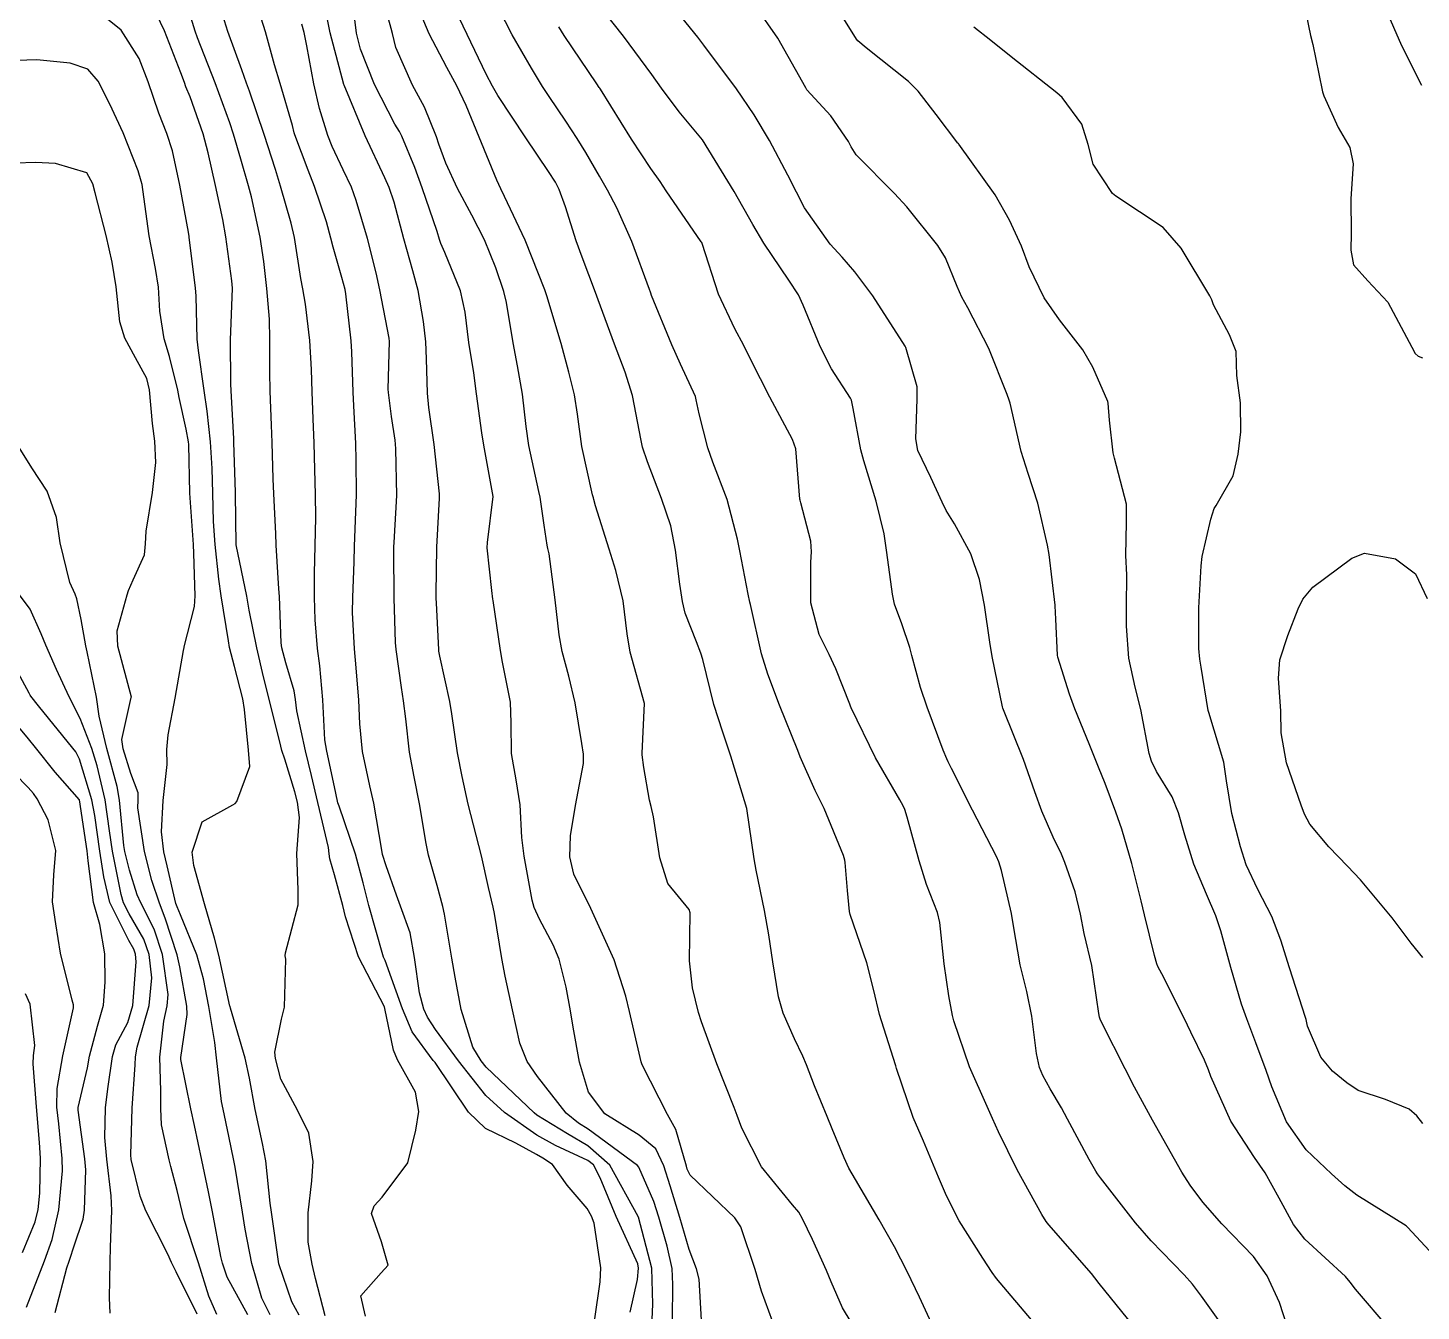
# Model space of a CAD drawing. Header units: metres. Extents: x 307586 to 320046, y 7427249 to 7434250.
# Drawn here: x 313210.7 to 313265, y 7432577.9 to 7432627.9 of the extents above; entities that cross this region are included whole.
import ezdxf

# ---------------------------------------------------------------- set-up
doc = ezdxf.new("R2010")
doc.units = ezdxf.units.M
doc.header["$MEASUREMENT"] = 0
doc.layers.add('Curvas de Nivel 1m', color=11, linetype='Continuous')
doc.layers.add('Curvas de Nivel 5m', color=15, linetype='Continuous')

msp = doc.modelspace()

# ---------------------------------------------------------------- linework, layer by layer
at = {"layer": 'Curvas de Nivel 1m', "flags": 128}
for points, elevation in [([(313236.968, 7432577.555), (313236.873, 7432579.152), (313236.773, 7432579.557), (313236.484, 7432580.312), (313236.115, 7432581.566), (313235.743, 7432582.8), (313235.492, 7432583.575), (313235.184, 7432584.235), (313234.535, 7432584.771), (313233.196, 7432585.603), (313232.555, 7432586.44), (313232.21, 7432587.615), (313231.953, 7432588.986), (313231.852, 7432589.621), (313231.687, 7432590.543), (313231.416, 7432591.628), (313231.183, 7432592.187), (313230.638, 7432593.184), (313230.438, 7432593.642), (313230.364, 7432593.924), (313230.042, 7432595.646), (313229.95, 7432596.371), (313229.89, 7432597.648), (313229.73, 7432598.622), (313229.547, 7432599.652), (313229.543, 7432600.84), (313229.509, 7432601.652), (313229.207, 7432603.207), (313229.119, 7432603.656), (313228.837, 7432605.604), (313228.829, 7432605.66), (313228.788, 7432605.999), (313228.607, 7432607.662), (313228.612, 7432607.865), (313228.833, 7432609.66), (313228.472, 7432611.664), (313228.39, 7432612.142), (313228.189, 7432613.667), (313228.079, 7432614.48), (313227.894, 7432615.67), (313227.745, 7432616.847), (313227.562, 7432617.674), (313226.948, 7432619.171), (313226.794, 7432619.525), (313226.743, 7432619.683), (313226.648, 7432619.994), (313226.072, 7432621.694), (313225.777, 7432622.485), (313225.274, 7432623.706), (313225.183, 7432623.886), (313225.008, 7432624.181), (313224.214, 7432625.718), (313223.664, 7432627.104), (313223.509, 7432627.725), (313223.288, 7432629.511)], 743), ([(313239.728, 7432577.527), (313239.308, 7432578.688), (313239.059, 7432579.534), (313238.498, 7432581.192), (313238.262, 7432581.542), (313236.519, 7432583.213), (313236.408, 7432583.448), (313236.38, 7432583.562), (313235.956, 7432584.987), (313235.635, 7432585.574), (313234.654, 7432587.507), (313234.626, 7432587.589), (313234.614, 7432587.63), (313234.575, 7432587.794), (313234.157, 7432589.594), (313234.009, 7432590.189), (313233.551, 7432591.601), (313232.643, 7432593.61), (313231.983, 7432594.947), (313231.832, 7432595.622), (313231.857, 7432596.441), (313232.046, 7432597.62), (313232.355, 7432599.261), (313232.366, 7432599.615), (313232.3, 7432600.035), (313232.04, 7432601.621), (313231.789, 7432602.661), (313231.53, 7432603.628), (313231.411, 7432604.272), (313231.26, 7432605.633), (313231.02, 7432607.427), (313230.975, 7432607.638), (313230.945, 7432607.769), (313230.822, 7432608.543), (313230.665, 7432609.642), (313230.623, 7432609.856), (313230.229, 7432611.646), (313230.125, 7432612.393), (313229.984, 7432613.649), (313229.792, 7432614.753), (313229.623, 7432615.653), (313229.359, 7432617.223), (313229.249, 7432617.657), (313228.942, 7432618.582), (313228.502, 7432619.665), (313228.005, 7432620.632), (313227.44, 7432621.675), (313226.993, 7432622.656), (313226.717, 7432623.401), (313226.621, 7432623.686), (313226.16, 7432624.839), (313225.693, 7432625.7), (313225.045, 7432627.168), (313224.908, 7432627.711), (313224.859, 7432627.908), (313224.365, 7432629.717)], 744), ([(313245.931, 7432577.448), (313245.461, 7432578.453), (313244.985, 7432579.462), (313244.487, 7432580.419), (313243.894, 7432581.476), (313242.966, 7432583.038), (313242.712, 7432583.488), (313242.527, 7432583.884), (313242.059, 7432585.018), (313241.866, 7432585.5), (313241.372, 7432586.696), (313241.06, 7432587.513), (313240.916, 7432587.855), (313240.583, 7432588.528), (313240.148, 7432589.524), (313239.969, 7432590.16), (313239.747, 7432591.529), (313239.585, 7432592.579), (313239.413, 7432593.532), (313239.096, 7432595.098), (313239.019, 7432595.536), (313238.73, 7432597.502), (313238.722, 7432597.54), (313238.694, 7432597.638), (313238.111, 7432599.546), (313237.797, 7432600.479), (313237.448, 7432601.553), (313237.01, 7432603.308), (313236.937, 7432603.558), (313236.767, 7432603.997), (313236.329, 7432605.118), (313236.218, 7432605.568), (313236.118, 7432606.246), (313235.951, 7432607.573), (313235.763, 7432608.516), (313235.408, 7432609.581), (313234.854, 7432611.013), (313234.666, 7432611.592), (313234.611, 7432611.847), (313234.27, 7432613.596), (313233.979, 7432614.512), (313233.563, 7432615.603), (313232.929, 7432617.335), (313232.833, 7432617.611), (313232.313, 7432618.986), (313232.076, 7432619.623), (313231.654, 7432620.949), (313231.408, 7432621.634), (313231.262, 7432621.912), (313230.99, 7432622.329), (313230.108, 7432623.649), (313229.019, 7432625.297), (313228.809, 7432625.662), (313228.57, 7432626.124), (313227.819, 7432627.672), (313227.069, 7432629.262)], 746), ([(313260.368, 7432629.287), (313260.713, 7432627.627), (313260.797, 7432627.283), (313261.036, 7432626.134), (313261.184, 7432625.436), (313261.228, 7432625.277), (313261.794, 7432624.048), (313262.244, 7432623.261), (313262.371, 7432622.634), (313262.28, 7432621.261), (313262.298, 7432619.925), (313262.286, 7432619.26), (313262.388, 7432618.699), (313262.941, 7432618.075), (313263.725, 7432617.242), (313264.66, 7432615.488), (313264.795, 7432615.231), (313264.911, 7432615.135), (313265.075, 7432615.064)], 753), ([(313221.266, 7432577.748), (313220.98, 7432578.274), (313220.473, 7432579.76), (313220.192, 7432581.763), (313220.146, 7432582.124), (313219.969, 7432583.766), (313219.847, 7432584.449), (313219.553, 7432585.77), (313219.339, 7432586.994), (313219.168, 7432587.774), (313218.592, 7432589.714), (313218.577, 7432589.78), (313218.57, 7432589.803), (313218.145, 7432591.785), (313217.968, 7432592.448), (313217.585, 7432593.791), (313217.169, 7432595.284), (313217.096, 7432595.796), (313217.488, 7432596.984), (313218.691, 7432597.649), (313218.774, 7432597.697), (313218.84, 7432597.779), (313219.345, 7432599.135), (313219.293, 7432599.774), (313219.145, 7432601.368), (313219.08, 7432601.777), (313218.755, 7432603.034), (313218.56, 7432603.782), (313218.51, 7432604.038), (313218.227, 7432605.786), (313218.142, 7432606.437), (313217.996, 7432607.788), (313217.928, 7432608.683), (313217.901, 7432609.789), (313217.879, 7432610.758), (313217.812, 7432611.791), (313217.678, 7432612.989), (313217.573, 7432613.793), (313217.34, 7432615.355), (313217.298, 7432615.796), (313217.257, 7432617.468), (313217.234, 7432617.797), (313216.987, 7432619.765), (313216.98, 7432619.8), (313216.955, 7432619.961), (313216.62, 7432621.805), (313216.328, 7432623.141), (313216.113, 7432623.813), (313215.802, 7432624.609), (313215.377, 7432625.825), (313215.036, 7432626.73), (313214.33, 7432627.837), (313213.063, 7432628.848)], 736), ([(313235.828, 7432577.569), (313235.848, 7432578.951), (313235.813, 7432579.57), (313235.617, 7432580.442), (313235.303, 7432581.578), (313235.108, 7432582.18), (313234.522, 7432583.529), (313234.471, 7432583.591), (313232.537, 7432585.008), (313232.164, 7432585.24), (313231.685, 7432585.623), (313230.564, 7432587.052), (313230.159, 7432587.644), (313229.875, 7432588.352), (313229.593, 7432589.65), (313229.3, 7432590.966), (313229.178, 7432591.654), (313228.886, 7432593.413), (313228.833, 7432593.658), (313228.651, 7432594.424), (313228.376, 7432595.663), (313228.277, 7432596.055), (313227.867, 7432597.668), (313227.628, 7432598.747), (313227.451, 7432599.673), (313227.219, 7432601.192), (313227.15, 7432601.676), (313226.761, 7432603.441), (313226.72, 7432603.638), (313226.717, 7432603.681), (313226.622, 7432605.523), (313226.618, 7432605.682), (313226.615, 7432605.853), (313226.646, 7432607.683), (313226.746, 7432609.595), (313226.75, 7432609.681), (313226.746, 7432609.77), (313226.536, 7432611.685), (313226.328, 7432613.139), (313226.275, 7432613.689), (313226.24, 7432615.033), (313226.211, 7432615.69), (313226.126, 7432616.48), (313225.914, 7432617.695), (313225.704, 7432618.462), (313225.355, 7432619.704), (313224.974, 7432621.13), (313224.782, 7432621.712), (313224.611, 7432622.09), (313223.839, 7432623.722), (313223.023, 7432625.694), (313223.014, 7432625.721), (313222.485, 7432627.739), (313222.246, 7432628.924)], 742), ([(313249.976, 7432577.405), (313248.471, 7432579.19), (313248.303, 7432579.422), (313247.93, 7432579.977), (313247.006, 7432581.435), (313246.513, 7432582.404), (313246.205, 7432583.13), (313246.07, 7432583.447), (313245.613, 7432584.533), (313245.219, 7432585.46), (313244.571, 7432587.367), (313244.539, 7432587.47), (313244.526, 7432587.518), (313243.906, 7432589.477), (313243.676, 7432590.411), (313243.409, 7432591.482), (313242.753, 7432593.377), (313242.729, 7432593.489), (313242.651, 7432594.31), (313242.568, 7432595.398), (313242.547, 7432595.492), (313242.493, 7432595.665), (313241.743, 7432597.504), (313241.397, 7432598.207), (313240.814, 7432599.518), (313240.717, 7432599.763), (313239.998, 7432601.527), (313239.545, 7432602.742), (313239.304, 7432603.535), (313238.873, 7432605.448), (313238.851, 7432605.539), (313238.788, 7432605.861), (313238.451, 7432607.544), (313238.364, 7432607.998), (313237.958, 7432609.549), (313237.41, 7432610.999), (313237.214, 7432611.556), (313236.876, 7432612.892), (313236.757, 7432613.437), (313236.722, 7432613.562), (313236.147, 7432614.822), (313235.806, 7432615.576), (313235.018, 7432617.503), (313234.986, 7432617.589), (313234.971, 7432617.627), (313234.934, 7432617.732), (313234.243, 7432619.597), (313233.656, 7432620.919), (313233.297, 7432621.607), (313232.988, 7432622.15), (313232.453, 7432623.074), (313232.114, 7432623.623), (313231.677, 7432624.297), (313231.019, 7432625.255), (313230.767, 7432625.643), (313230.327, 7432626.354), (313229.576, 7432627.655), (313229.063, 7432628.671)], 747), ([(313257.306, 7432577.311), (313256.465, 7432578.497), (313256.111, 7432578.967), (313255.784, 7432579.33), (313254.493, 7432580.658), (313253.885, 7432581.356), (313252.52, 7432583.108), (313252.409, 7432583.259), (313252.337, 7432583.373), (313252.082, 7432583.824), (313251.236, 7432585.39), (313250.997, 7432585.833), (313250.565, 7432586.577), (313250.269, 7432587.102), (313250.143, 7432587.404), (313250.026, 7432587.958), (313249.838, 7432589.408), (313249.644, 7432590.373), (313249.391, 7432591.412), (313249.129, 7432592.924), (313249.051, 7432593.416), (313248.66, 7432595.08), (313248.553, 7432595.421), (313248.46, 7432595.628), (313247.529, 7432597.432), (313246.709, 7432599.06), (313246.587, 7432599.317), (313246.529, 7432599.443), (313246.391, 7432599.772), (313245.76, 7432601.455), (313245.507, 7432602.215), (313245.163, 7432603.464), (313245.083, 7432603.782), (313244.775, 7432604.697), (313244.493, 7432605.473), (313244.41, 7432605.852), (313244.191, 7432607.476), (313244.083, 7432608.215), (313243.779, 7432609.481), (313243.286, 7432611.057), (313243.173, 7432611.487), (313242.879, 7432613.098), (313242.809, 7432613.418), (313242.778, 7432613.492), (313242.031, 7432614.64), (313241.595, 7432615.51), (313240.927, 7432617.126), (313240.746, 7432617.522), (313240.368, 7432618.096), (313239.392, 7432619.536), (313238.964, 7432620.264), (313238.232, 7432621.548), (313237.003, 7432623.56), (313236.092, 7432624.652), (313235.406, 7432625.584), (313235.031, 7432626.117), (313233.922, 7432627.601), (313233.064, 7432628.687)], 749), ([(313263.782, 7432577.237), (313262.468, 7432578.77), (313262.263, 7432579.046), (313262.073, 7432579.256), (313260.495, 7432580.723), (313260.049, 7432581.285), (313259.49, 7432582.314), (313258.942, 7432583.296), (313258.532, 7432583.895), (313257.599, 7432585.31), (313256.829, 7432587.059), (313256.734, 7432587.318), (313256.577, 7432587.699), (313256.048, 7432588.788), (313255.785, 7432589.332), (313254.908, 7432591.056), (313254.761, 7432591.348), (313254.723, 7432591.447), (313254.627, 7432591.775), (313254.233, 7432593.354), (313254.107, 7432593.899), (313253.749, 7432595.359), (313253.352, 7432596.697), (313253.122, 7432597.366), (313252.704, 7432598.477), (313252.444, 7432599.108), (313252.336, 7432599.376), (313252.085, 7432600.017), (313251.526, 7432601.388), (313251.315, 7432601.958), (313250.855, 7432603.399), (313250.84, 7432603.475), (313250.778, 7432604.886), (313250.756, 7432605.4), (313250.75, 7432605.433), (313250.514, 7432607.403), (313250.458, 7432607.762), (313250.083, 7432609.407), (313249.696, 7432610.566), (313249.426, 7432611.414), (313248.995, 7432613.306), (313248.96, 7432613.419), (313248.885, 7432613.635), (313248.163, 7432615.427), (313247.343, 7432617.02), (313247.118, 7432617.438), (313246.937, 7432617.854), (313246.473, 7432618.972), (313246.177, 7432619.452), (313244.975, 7432620.954), (313244.486, 7432621.475), (313242.998, 7432622.975), (313242.8, 7432623.292), (313242.695, 7432623.495), (313242.01, 7432624.502), (313241.073, 7432625.519), (313241.024, 7432625.587), (313239.944, 7432627.531), (313239.065, 7432628.777)], 751), ([(313266.341, 7432579.202), (313264.502, 7432581.176), (313264.441, 7432581.231), (313262.515, 7432582.436), (313262.055, 7432582.794), (313261.53, 7432583.265), (313260.537, 7432584.205), (313259.77, 7432585.288), (313259.206, 7432586.654), (313258.984, 7432587.296), (313258.584, 7432588.367), (313258.226, 7432589.304), (313258.026, 7432589.881), (313257.601, 7432591.31), (313257.215, 7432592.736), (313257.024, 7432593.316), (313256.656, 7432594.163), (313256.168, 7432595.328), (313255.816, 7432596.464), (313255.567, 7432597.337), (313255.312, 7432597.954), (313254.709, 7432598.949), (313254.505, 7432599.352), (313254.419, 7432599.651), (313254.096, 7432601.356), (313253.875, 7432602.236), (313253.633, 7432603.361), (313253.53, 7432604.608), (313253.532, 7432605.363), (313253.553, 7432606.615), (313253.513, 7432607.363), (313253.538, 7432608.65), (313253.533, 7432609.363), (313253.074, 7432611.153), (313253.015, 7432611.368), (313252.876, 7432612.634), (313252.817, 7432613.306), (313252.802, 7432613.371), (313252.224, 7432614.708), (313251.831, 7432615.386), (313250.92, 7432616.549), (313250.324, 7432617.406), (313249.745, 7432618.612), (313249.436, 7432619.415), (313248.968, 7432620.438), (313248.408, 7432621.426), (313247.003, 7432623.399), (313246.981, 7432623.418), (313246.962, 7432623.441), (313246.112, 7432624.557), (313245.406, 7432625.466), (313245.028, 7432625.838), (313243.382, 7432627.153), (313243.052, 7432627.424), (313243.002, 7432627.491), (313242.255, 7432628.692)], 752), ([(313263.64, 7432628.672), (313264.255, 7432627.238), (313265.038, 7432625.694)], 752), ([(313222.284, 7432577.733), (313221.909, 7432579.18), (313221.783, 7432579.74), (313221.626, 7432580.603), (313221.617, 7432581.743), (313221.766, 7432582.992), (313221.814, 7432583.741), (313221.644, 7432584.853), (313221.201, 7432585.75), (313220.561, 7432586.957), (313220.346, 7432587.762), (313220.327, 7432588.011), (313220.588, 7432589.298), (313220.697, 7432589.758), (313220.748, 7432591.631), (313220.725, 7432591.758), (313220.74, 7432591.875), (313221.237, 7432593.751), (313221.236, 7432594.339), (313221.181, 7432595.752), (313221.28, 7432597.155), (313221.211, 7432597.752), (313221.102, 7432598.159), (313220.71, 7432599.431), (313220.595, 7432599.761), (313220.551, 7432599.926), (313220.101, 7432601.766), (313219.886, 7432602.634), (313219.617, 7432603.771), (313219.325, 7432605.227), (313219.232, 7432605.776), (313218.813, 7432607.78), (313218.795, 7432609.78), (313218.794, 7432609.82), (313218.729, 7432611.781), (313218.725, 7432611.921), (313218.623, 7432613.783), (313218.613, 7432614.056), (313218.598, 7432615.783), (313218.604, 7432616.086), (313218.667, 7432617.783), (313218.652, 7432618.066), (313218.414, 7432619.785), (313218.295, 7432620.455), (313218.009, 7432621.79), (313217.728, 7432623.06), (313217.523, 7432623.795), (313217.017, 7432625.238), (313216.856, 7432625.637), (313216.796, 7432625.803), (313216.657, 7432626.177), (313216.021, 7432627.815), (313215.706, 7432628.467)], 737), ([(313223.862, 7432577.716), (313223.676, 7432578.503), (313224.47, 7432579.401), (313224.741, 7432579.706), (313224.486, 7432580.608), (313224.095, 7432581.714), (313224.201, 7432582.018), (313224.509, 7432582.358), (313225.515, 7432583.695), (313225.815, 7432584.97), (313225.937, 7432585.689), (313225.804, 7432586.441), (313225.105, 7432587.702), (313224.951, 7432588.079), (313224.614, 7432589.71), (313224.594, 7432589.771), (313223.587, 7432591.72), (313223.08, 7432593.284), (313222.975, 7432593.727), (313222.655, 7432594.916), (313222.467, 7432595.539), (313222.448, 7432595.733), (313222.42, 7432595.98), (313222.005, 7432597.74), (313221.749, 7432598.79), (313221.514, 7432599.748), (313221.178, 7432601.312), (313221.129, 7432601.754), (313221.08, 7432602.089), (313220.757, 7432603.179), (313220.595, 7432603.762), (313220.567, 7432603.96), (313220.499, 7432605.763), (313220.483, 7432606.068), (313220.379, 7432607.764), (313220.359, 7432608.223), (313220.285, 7432609.765), (313220.26, 7432610.347), (313220.217, 7432611.766), (313220.193, 7432612.444), (313220.146, 7432613.767), (313220.132, 7432614.526), (313220.128, 7432615.768), (313220.109, 7432616.574), (313220.015, 7432617.769), (313219.894, 7432618.82), (313219.754, 7432619.772), (313219.411, 7432621.341), (313219.294, 7432621.777), (313218.993, 7432622.816), (313218.709, 7432623.783), (313218.566, 7432624.226), (313217.997, 7432625.79), (313217.305, 7432627.542), (313217.214, 7432627.798), (313217.058, 7432628.307)], 738), ([(313232.797, 7432577.607), (313233.014, 7432579.058), (313233.033, 7432579.604), (313232.772, 7432581.334), (313232.678, 7432581.608), (313232.506, 7432581.906), (313231.717, 7432582.824), (313231.148, 7432583.631), (313230.769, 7432583.88), (313230.527, 7432584.012), (313229.718, 7432584.461), (313228.537, 7432585.028), (313227.875, 7432585.667), (313226.572, 7432587.597), (313226.502, 7432587.681), (313225.683, 7432588.793), (313225.307, 7432589.699), (313224.621, 7432591.575), (313224.564, 7432591.711), (313224.53, 7432591.805), (313223.989, 7432593.717), (313223.765, 7432594.606), (313223.462, 7432595.722), (313222.83, 7432597.59), (313222.786, 7432597.729), (313222.697, 7432598.098), (313222.418, 7432599.443), (313222.353, 7432599.735), (313222.277, 7432600.179), (313222.195, 7432601.738), (313222.078, 7432603.062), (313221.981, 7432603.742), (313221.892, 7432604.861), (313221.874, 7432605.744), (313221.866, 7432606.674), (313221.9, 7432607.744), (313221.926, 7432608.846), (313221.91, 7432609.744), (313221.88, 7432610.712), (313221.853, 7432611.745), (313221.822, 7432612.696), (313221.784, 7432613.746), (313221.756, 7432614.612), (313221.685, 7432615.748), (313221.519, 7432617.157), (313221.414, 7432617.753), (313221.34, 7432618.157), (313221.092, 7432619.758), (313220.961, 7432620.321), (313220.545, 7432621.764), (313220.345, 7432622.411), (313219.902, 7432623.771), (313219.329, 7432625.468), (313219.222, 7432625.778), (313219.031, 7432626.298), (313218.486, 7432627.786), (313218.231, 7432628.618)], 739), ([(313235.044, 7432577.581), (313235.067, 7432578.189), (313235.021, 7432579.582), (313234.503, 7432581.568), (313234.495, 7432581.59), (313234.487, 7432581.606), (313233.386, 7432583.601), (313232.53, 7432584.356), (313231.73, 7432584.817), (313230.542, 7432585.553), (313230.432, 7432585.641), (313228.569, 7432587.417), (313228.367, 7432587.662), (313228.042, 7432588.202), (313227.585, 7432589.67), (313227.361, 7432590.923), (313227.229, 7432591.674), (313226.935, 7432593.382), (313226.877, 7432593.678), (313226.651, 7432594.503), (313226.388, 7432595.412), (313226.315, 7432595.685), (313226.222, 7432596.134), (313225.967, 7432597.691), (313225.75, 7432598.741), (313225.57, 7432599.697), (313225.429, 7432601.003), (313225.34, 7432601.701), (313225.26, 7432602.215), (313225.056, 7432603.706), (313225.033, 7432603.973), (313224.982, 7432605.707), (313224.962, 7432607.556), (313224.965, 7432607.708), (313224.975, 7432607.868), (313225.076, 7432609.706), (313225.046, 7432611.521), (313225.031, 7432611.707), (313225.01, 7432611.853), (313224.874, 7432612.783), (313224.752, 7432613.711), (313224.744, 7432613.852), (313224.79, 7432615.711), (313224.783, 7432615.833), (313224.421, 7432617.715), (313224.273, 7432618.383), (313223.931, 7432619.72), (313223.495, 7432621.205), (313223.306, 7432621.727), (313222.99, 7432622.402), (313222.562, 7432623.3), (313222.39, 7432623.739), (313222.061, 7432624.792), (313221.838, 7432625.748), (313221.566, 7432627.231), (313221.462, 7432627.754), (313221.38, 7432628.079)], 741), ([(313253.798, 7432577.357), (313252.469, 7432578.988), (313252.306, 7432579.208), (313252.175, 7432579.374), (313250.501, 7432581.277), (313250.406, 7432581.401), (313250.236, 7432581.672), (313249.268, 7432583.413), (313248.545, 7432584.894), (313248.314, 7432585.422), (313248.098, 7432585.884), (313247.414, 7432587.432), (313246.799, 7432589.23), (313246.747, 7432589.438), (313246.604, 7432590.197), (313246.421, 7432591.443), (313246.258, 7432593.065), (313246.162, 7432593.447), (313245.737, 7432594.537), (313245.449, 7432595.458), (313244.985, 7432597.169), (313244.888, 7432597.467), (313244.829, 7432597.603), (313244.697, 7432597.839), (313243.75, 7432599.48), (313242.799, 7432601.433), (313242.774, 7432601.49), (313242.744, 7432601.565), (313242.203, 7432602.944), (313241.937, 7432603.502), (313241.546, 7432604.284), (313241.22, 7432605.513), (313241.22, 7432607.101), (313241.252, 7432607.513), (313241.229, 7432607.926), (313240.832, 7432609.421), (313240.804, 7432609.52), (313240.799, 7432609.554), (313240.637, 7432611.522), (313240.511, 7432611.879), (313239.626, 7432613.533), (313238.897, 7432614.964), (313238.607, 7432615.543), (313238.263, 7432616.196), (313237.624, 7432617.553), (313236.982, 7432619.53), (313236.972, 7432619.56), (313236.953, 7432619.59), (313235.586, 7432621.581), (313235.345, 7432621.943), (313234.992, 7432622.45), (313234.229, 7432623.598), (313233.022, 7432625.537), (313232.997, 7432625.585), (313232.976, 7432625.611), (313232.886, 7432625.751), (313231.612, 7432627.632), (313231.397, 7432627.975)], 748), ([(313265.092, 7432585.222), (313264.852, 7432585.522), (313264.559, 7432585.79), (313263.638, 7432586.163), (313262.566, 7432586.511), (313262.123, 7432586.811), (313261.574, 7432587.265), (313261.112, 7432587.806), (313260.59, 7432589.017), (313260.54, 7432589.281), (313260.518, 7432589.357), (313259.89, 7432591.287), (313259.56, 7432592.365), (313259.207, 7432593.294), (313258.659, 7432594.345), (313258.208, 7432595.305), (313257.981, 7432596.006), (313257.641, 7432597.311), (313257.441, 7432598.577), (313257.335, 7432599.314), (313256.742, 7432601.251), (313256.725, 7432601.32), (313256.444, 7432603.009), (313256.398, 7432603.325), (313256.355, 7432603.74), (313256.357, 7432605.327), (313256.448, 7432606.964), (313256.481, 7432607.325), (313256.828, 7432608.785), (313256.96, 7432609.19), (313257.027, 7432609.318), (313257.697, 7432610.465), (313257.885, 7432611.31), (313257.993, 7432612.188), (313257.983, 7432613.309), (313257.836, 7432614.374), (313257.809, 7432615.316), (313257.554, 7432615.962), (313256.93, 7432617.137), (313256.858, 7432617.331), (313256.786, 7432617.48), (313255.665, 7432619.343), (313254.965, 7432620.153), (313253.125, 7432621.369), (313252.984, 7432621.477), (313252.232, 7432622.618), (313252.043, 7432623.384), (313251.799, 7432624.177), (313251.021, 7432625.215), (313250.819, 7432625.402), (313249.044, 7432626.802), (313248.24, 7432627.432), (313247.576, 7432627.96)], 753), ([(313219.276, 7432577.772), (313218.468, 7432579.242), (313218.288, 7432579.782), (313218.223, 7432580.036), (313217.89, 7432581.786), (313217.738, 7432582.56), (313217.482, 7432583.79), (313217.188, 7432585.142), (313217.047, 7432585.795), (313216.657, 7432587.714), (313216.654, 7432587.799), (313216.91, 7432589.476), (313216.89, 7432589.797), (313216.616, 7432591.329), (313216.512, 7432591.802), (313216.05, 7432593.222), (313215.822, 7432593.812), (313215.526, 7432594.691), (313215.24, 7432595.821), (313214.986, 7432597.528), (313214.994, 7432597.825), (313214.99, 7432598.119), (313214.703, 7432598.868), (313214.402, 7432599.833), (313214.362, 7432600.19), (313214.724, 7432601.83), (313214.727, 7432601.846), (313214.203, 7432603.836), (313214.172, 7432604.433), (313214.558, 7432605.832), (313214.612, 7432606.005), (313214.792, 7432606.418), (313215.236, 7432607.394), (313215.277, 7432607.823), (313215.303, 7432608.308), (313215.554, 7432609.819), (313215.68, 7432610.988), (313215.637, 7432611.818), (313215.556, 7432612.506), (313215.441, 7432613.822), (313215.33, 7432614.266), (313214.895, 7432615.067), (313214.468, 7432615.834), (313214.275, 7432616.474), (313214.129, 7432617.838), (313213.982, 7432618.8), (313213.739, 7432619.842), (313213.32, 7432621.505), (313213.228, 7432621.848), (313212.987, 7432622.282), (313211.766, 7432622.643), (313210.991, 7432622.684), (313210.225, 7432622.654)], 734), ([(313218.064, 7432577.784), (313217.75, 7432578.497), (313217.342, 7432579.791), (313216.776, 7432581.52), (313216.703, 7432581.798), (313216.511, 7432582.616), (313216.265, 7432583.549), (313216.196, 7432583.805), (313215.9, 7432585.173), (313215.872, 7432585.81), (313215.871, 7432586.492), (313215.834, 7432587.811), (313215.991, 7432589.213), (313216.126, 7432589.807), (313216.158, 7432590.248), (313215.942, 7432591.81), (313215.619, 7432592.801), (313215.099, 7432593.823), (313214.96, 7432594.139), (313214.656, 7432595.101), (313214.474, 7432595.832), (313214.44, 7432596.059), (313214.27, 7432597.834), (313214.171, 7432598.362), (313213.772, 7432599.839), (313213.478, 7432601.096), (313213.366, 7432601.844), (313213.002, 7432603.606), (313212.948, 7432603.848), (313212.773, 7432604.865), (313212.601, 7432605.672), (313212.536, 7432605.854), (313212.328, 7432606.318), (313211.952, 7432607.863), (313211.805, 7432608.847), (313211.448, 7432609.871), (313210.847, 7432610.786), (313210.159, 7432611.887)], 733), ([(313265.097, 7432591.692), (313264.633, 7432592.26), (313263.895, 7432593.237), (313262.665, 7432594.724), (313262.148, 7432595.258), (313261.42, 7432596.008), (313260.689, 7432596.893), (313260.476, 7432597.282), (313260.347, 7432597.633), (313259.772, 7432599.289), (313259.566, 7432600.456), (313259.548, 7432601.292), (313259.464, 7432602.585), (313259.516, 7432603.292), (313259.826, 7432604.24), (313260.228, 7432605.286), (313260.413, 7432605.668), (313260.801, 7432606.135), (313262.321, 7432607.257), (313262.815, 7432607.453), (313264.028, 7432607.238), (313264.807, 7432606.644), (313265.266, 7432605.694)], 754), ([(313217.288, 7432577.792), (313216.469, 7432579.44), (313216.352, 7432579.682), (313216.289, 7432579.803), (313216.155, 7432580.128), (313215.287, 7432581.818), (313215.074, 7432582.387), (313214.725, 7432583.827), (313214.708, 7432584.01), (313214.754, 7432585.827), (313214.875, 7432587.518), (313214.885, 7432587.825), (313214.955, 7432588.202), (313215.417, 7432589.818), (313215.522, 7432590.903), (313215.417, 7432591.818), (313215.215, 7432592.407), (313214.639, 7432593.397), (313214.416, 7432593.832), (313214.331, 7432594.149), (313213.995, 7432595.837), (313213.877, 7432596.636), (313213.702, 7432597.84), (313213.388, 7432599.161), (313213.184, 7432599.845), (313212.73, 7432601.006), (313212.303, 7432601.857), (313211.806, 7432602.917), (313211.398, 7432603.87), (313211.209, 7432604.315), (313210.777, 7432605.276), (313210.33, 7432605.885)], 732), ([(313213.901, 7432577.836), (313213.87, 7432578.425), (313213.896, 7432579.836), (313213.917, 7432580.4), (313213.961, 7432581.835), (313213.935, 7432582.41), (313213.777, 7432583.837), (313213.695, 7432584.675), (313213.721, 7432585.838), (313213.815, 7432586.576), (313213.99, 7432587.836), (313214.119, 7432588.293), (313214.586, 7432589.162), (313214.791, 7432589.827), (313214.92, 7432591.524), (313214.89, 7432591.826), (313214.824, 7432592.026), (313214.628, 7432592.361), (313213.888, 7432593.838), (313213.656, 7432594.837), (313213.504, 7432595.842), (313213.298, 7432597.23), (313213.183, 7432597.845), (313212.709, 7432599.426), (313212.568, 7432599.708), (313212.445, 7432599.854), (313211.107, 7432601.505), (313210.807, 7432601.879), (313210.784, 7432601.92), (313210.744, 7432601.993), (313209.712, 7432603.891)], 731), ([(313210.643, 7432578.065), (313211.345, 7432579.867), (313211.643, 7432580.705), (313211.899, 7432581.859), (313212.041, 7432583.38), (313212.032, 7432583.857), (313211.893, 7432585.216), (313211.825, 7432585.861), (313211.828, 7432586.587), (313212.055, 7432587.858), (313212.473, 7432589.733), (313212.47, 7432589.852), (313212.416, 7432590.032), (313211.968, 7432591.86), (313211.785, 7432593.013), (313211.647, 7432593.865), (313211.708, 7432594.919), (313211.787, 7432595.863), (313211.484, 7432597.064), (313211.059, 7432597.875), (313210.906, 7432598.088), (313210.697, 7432598.324), (313209.155, 7432599.896)], 729), ([(313210.478, 7432580.199), (313210.976, 7432581.393), (313211.091, 7432581.871), (313211.152, 7432582.513), (313211.178, 7432583.87), (313211.149, 7432584.49), (313211.031, 7432585.873), (313210.895, 7432587.548), (313210.915, 7432587.875), (313210.962, 7432588.26), (313210.778, 7432589.877), (313210.599, 7432590.285)], 728)]:
    msp.add_lwpolyline(points, dxfattribs=dict(at, elevation=elevation))
at = {"layer": 'Curvas de Nivel 5m', "flags": 128}
for points, elevation in [([(313234.176, 7432577.872), (313234.468, 7432579.14), (313234.507, 7432579.589), (313234.475, 7432579.751), (313233.63, 7432581.599), (313233.016, 7432583.107), (313232.746, 7432583.608), (313232.525, 7432583.782), (313231.264, 7432584.363), (313230.534, 7432584.772), (313229.273, 7432585.653), (313228.553, 7432586.316), (313227.481, 7432587.671), (313226.585, 7432588.891), (313226.272, 7432589.367), (313226.136, 7432589.687), (313225.968, 7432590.324), (313225.771, 7432591.693), (313225.596, 7432592.659), (313225.228, 7432593.701), (313225.062, 7432594.119), (313224.659, 7432595.273), (313224.527, 7432595.711), (313224.493, 7432595.885), (313224.184, 7432597.715), (313224.03, 7432598.386), (313223.745, 7432599.72), (313223.642, 7432600.808), (313223.598, 7432601.721), (313223.492, 7432602.986), (313223.428, 7432603.723), (313223.356, 7432605.146), (313223.358, 7432605.724), (313223.41, 7432607.118), (313223.433, 7432607.724), (313223.487, 7432609.062), (313223.513, 7432609.723), (313223.498, 7432611.079), (313223.477, 7432611.724), (313223.407, 7432613.196), (313223.378, 7432613.725), (313223.327, 7432615.298), (313223.302, 7432615.726), (313223.098, 7432617.561), (313223.066, 7432617.729), (313222.938, 7432618.201), (313222.599, 7432619.384), (313222.508, 7432619.737), (313222.334, 7432620.368), (313221.866, 7432621.747), (313221.621, 7432622.382), (313221.109, 7432623.758), (313221.081, 7432623.836), (313221.007, 7432624.127), (313220.525, 7432625.765), (313220.307, 7432626.494), (313219.954, 7432627.771), (313219.458, 7432629.387)], 740), ([(313242.798, 7432577.487), (313242.458, 7432578.034), (313242.022, 7432579.05), (313241.835, 7432579.5), (313241.295, 7432580.704), (313240.905, 7432581.514), (313240.754, 7432581.765), (313240.508, 7432582.058), (313239.308, 7432583.532), (313238.538, 7432585.043), (313238.358, 7432585.542), (313238.24, 7432585.85), (313237.566, 7432587.55), (313236.959, 7432589.187), (313236.843, 7432589.557), (313236.607, 7432590.516), (313236.495, 7432591.562), (313236.518, 7432593.438), (313236.485, 7432593.562), (313235.653, 7432594.575), (313235.337, 7432595.58), (313235.09, 7432597.181), (313235, 7432597.585), (313234.94, 7432597.831), (313234.708, 7432599.098), (313234.649, 7432599.591), (313234.648, 7432599.656), (313234.743, 7432601.59), (313234.185, 7432603.596), (313234.062, 7432604.305), (313233.913, 7432605.599), (313233.625, 7432606.778), (313233.359, 7432607.605), (313232.83, 7432609.303), (313232.764, 7432609.543), (313232.745, 7432609.611), (313232.716, 7432609.731), (313232.299, 7432611.618), (313232.132, 7432612.877), (313232.01, 7432613.623), (313231.782, 7432614.516), (313231.484, 7432615.631), (313230.931, 7432617.48), (313230.884, 7432617.64), (313230.857, 7432617.717), (313230.087, 7432619.649), (313229.281, 7432621.354), (313229.132, 7432621.659), (313228.986, 7432621.994), (313228.285, 7432623.667), (313227.782, 7432624.906), (313227.416, 7432625.676), (313227.033, 7432626.383), (313226.346, 7432627.691), (313225.962, 7432628.596)], 745), ([(313259.815, 7432577.286), (313259.501, 7432578.252), (313259.026, 7432579.294), (313258.484, 7432580.037), (313257.254, 7432581.312), (313256.511, 7432582.159), (313256.015, 7432582.824), (313255.69, 7432583.332), (313254.553, 7432585.35), (313253.846, 7432586.637), (313253.483, 7432587.361), (313252.59, 7432589.124), (313252.511, 7432589.291), (313252.487, 7432589.372), (313252.46, 7432589.507), (313252.18, 7432591.377), (313251.887, 7432592.632), (313251.74, 7432593.384), (313251.529, 7432594.26), (313251.135, 7432595.393), (313250.995, 7432595.723), (313250.678, 7432596.389), (313250.23, 7432597.405), (313249.956, 7432598.152), (313249.513, 7432599.412), (313248.742, 7432601.354), (313248.714, 7432601.42), (313248.7, 7432601.463), (313248.297, 7432603.425), (313248.211, 7432603.984), (313247.993, 7432605.428), (313247.798, 7432606.43), (313247.469, 7432607.433), (313246.824, 7432608.596), (313246.506, 7432609.121), (313246.341, 7432609.447), (313245.9, 7432610.401), (313245.403, 7432611.462), (313245.314, 7432611.909), (313245.378, 7432613.463), (313245.369, 7432613.944), (313244.931, 7432615.47), (313244.904, 7432615.528), (313243.646, 7432617.483), (313242.942, 7432618.426), (313242.445, 7432618.995), (313241.973, 7432619.505), (313240.974, 7432620.92), (313240.663, 7432621.523), (313240.323, 7432622.194), (313239.609, 7432623.534), (313239.013, 7432624.544), (313238.33, 7432625.547), (313237.048, 7432627.254), (313236.823, 7432627.563), (313236.027, 7432628.54)], 750), ([(313220.138, 7432577.763), (313219.81, 7432578.416), (313219.425, 7432579.77), (313219.163, 7432581.103), (313219.059, 7432581.774), (313218.771, 7432583.527), (313218.723, 7432583.778), (313218.532, 7432584.73), (313218.306, 7432585.782), (313218.248, 7432586.083), (313218.042, 7432587.785), (313217.983, 7432588.382), (313217.744, 7432589.788), (313217.535, 7432590.865), (313217.284, 7432591.793), (313216.639, 7432593.361), (313216.51, 7432593.67), (313216.467, 7432593.803), (313216.119, 7432595.27), (313215.996, 7432595.81), (313215.897, 7432596.589), (313215.967, 7432597.811), (313216.119, 7432599.221), (313216.114, 7432599.809), (313216.162, 7432600.368), (313216.43, 7432601.805), (313216.762, 7432603.661), (313216.786, 7432603.777), (313216.791, 7432603.8), (313217.196, 7432605.378), (313217.217, 7432605.796), (313217.164, 7432607.44), (313217.147, 7432607.797), (313217.019, 7432609.61), (313217.01, 7432609.798), (313216.965, 7432611.696), (313216.955, 7432611.799), (313216.868, 7432612.284), (313216.596, 7432613.521), (313216.542, 7432613.805), (313216.211, 7432615.126), (313216.006, 7432615.813), (313215.843, 7432616.892), (313215.78, 7432617.817), (313215.671, 7432618.55), (313215.428, 7432619.823), (313215.173, 7432621.634), (313215.144, 7432621.828), (313215.114, 7432621.958), (313214.988, 7432622.358), (313214.413, 7432623.836), (313213.894, 7432624.961), (313213.43, 7432625.846), (313213.03, 7432626.314), (313212.344, 7432626.55), (313211.035, 7432626.685), (313210.267, 7432626.655)], 735), ([(313211.759, 7432577.86), (313212.214, 7432579.598), (313212.301, 7432579.853), (313212.345, 7432579.981), (313212.481, 7432580.417), (313212.846, 7432581.498), (313212.902, 7432581.846), (313212.948, 7432583.417), (313212.918, 7432583.846), (313212.652, 7432585.739), (313212.656, 7432585.849), (313213.019, 7432587.393), (313213.101, 7432587.845), (313213.402, 7432589.024), (313213.644, 7432589.839), (313213.709, 7432590.737), (313213.693, 7432591.839), (313213.493, 7432592.983), (313213.257, 7432593.844), (313213.044, 7432595.462), (313213.002, 7432595.847), (313212.702, 7432597.841), (313211.76, 7432598.92), (313210.993, 7432599.876), (313210.718, 7432600.214), (313209.309, 7432601.894)], 730)]:
    msp.add_lwpolyline(points, dxfattribs=dict(at, elevation=elevation))

doc.saveas('drawing.dxf')
